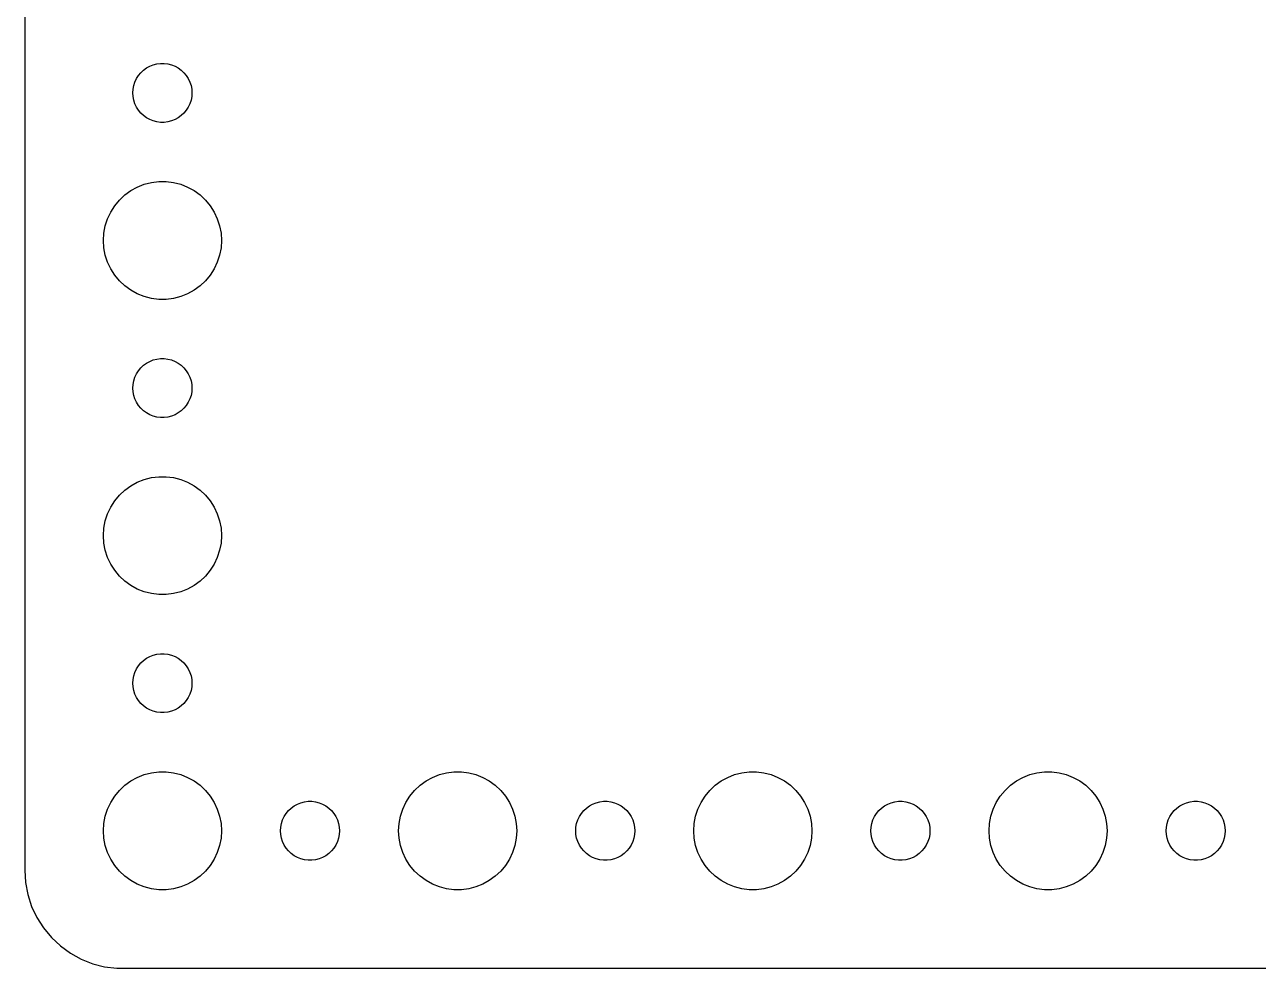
# Model space of a CAD drawing. Header units: metres. Extents: x -134 to 134, y 518 to 1078.
# Drawn here: x -134.5 to -71.8, y 632 to 680 of the extents above; entities that cross this region are included whole.
import ezdxf

# ---------------------------------------------------------------- set-up
doc = ezdxf.new("R2010")
doc.units = ezdxf.units.M

msp = doc.modelspace()

# ---------------------------------------------------------------- linework, layer by layer
for p, q in [((-134.5, 731), (-134.5, 637)), ((-128.593, 677.527), (-128.456, 677.656)), ((-128.456, 677.656), (-128.304, 677.766)), ((-128.304, 677.766), (-128.139, 677.857)), ((-128.139, 677.857), (-127.964, 677.927)), ((-127.964, 677.927), (-127.781, 677.973)), ((-127.781, 677.973), (-127.594, 677.997)), ((-127.594, 677.997), (-127.406, 677.997)), ((-127.406, 677.997), (-127.219, 677.973)), ((-127.219, 677.973), (-127.036, 677.927)), ((-127.036, 677.927), (-126.861, 677.857)), ((-126.861, 677.857), (-126.696, 677.766)), ((-126.696, 677.766), (-126.544, 677.656)), ((-126.544, 677.656), (-126.407, 677.527)), ((-128.953, 676.873), (-128.895, 677.052)), ((-128.895, 677.052), (-128.814, 677.223)), ((-128.814, 677.223), (-128.714, 677.382)), ((-128.714, 677.382), (-128.593, 677.527)), ((-126.407, 677.527), (-126.286, 677.382)), ((-126.286, 677.382), (-126.186, 677.223)), ((-126.186, 677.223), (-126.105, 677.052)), ((-126.105, 677.052), (-126.047, 676.873)), ((-129, 676.5), (-128.988, 676.688)), ((-128.988, 676.312), (-129, 676.5)), ((-128.988, 676.688), (-128.953, 676.873)), ((-126.047, 676.873), (-126.012, 676.688)), ((-126.012, 676.688), (-126, 676.5)), ((-126, 676.5), (-126.012, 676.312)), ((-128.953, 676.127), (-128.988, 676.312)), ((-128.895, 675.948), (-128.953, 676.127)), ((-128.814, 675.777), (-128.895, 675.948)), ((-128.714, 675.618), (-128.814, 675.777)), ((-126.186, 675.777), (-126.286, 675.618)), ((-126.105, 675.948), (-126.186, 675.777)), ((-126.047, 676.127), (-126.105, 675.948)), ((-126.012, 676.312), (-126.047, 676.127)), ((-128.593, 675.473), (-128.714, 675.618)), ((-128.456, 675.344), (-128.593, 675.473)), ((-128.304, 675.234), (-128.456, 675.344)), ((-128.139, 675.143), (-128.304, 675.234)), ((-127.964, 675.073), (-128.139, 675.143)), ((-126.861, 675.143), (-127.036, 675.073)), ((-126.696, 675.234), (-126.861, 675.143)), ((-126.544, 675.344), (-126.696, 675.234)), ((-126.407, 675.473), (-126.544, 675.344)), ((-126.286, 675.618), (-126.407, 675.473)), ((-127.781, 675.027), (-127.964, 675.073)), ((-127.594, 675.003), (-127.781, 675.027)), ((-127.406, 675.003), (-127.594, 675.003)), ((-127.219, 675.027), (-127.406, 675.003)), ((-127.036, 675.073), (-127.219, 675.027)), ((-128.062, 671.947), (-127.688, 671.994)), ((-127.688, 671.994), (-127.312, 671.994)), ((-127.312, 671.994), (-126.938, 671.947)), ((-129.412, 671.312), (-129.107, 671.533)), ((-129.107, 671.533), (-128.777, 671.714)), ((-128.777, 671.714), (-128.427, 671.853)), ((-128.427, 671.853), (-128.062, 671.947)), ((-126.938, 671.947), (-126.573, 671.853)), ((-126.573, 671.853), (-126.223, 671.714)), ((-126.223, 671.714), (-125.893, 671.533)), ((-125.893, 671.533), (-125.588, 671.312)), ((-130.129, 670.445), (-129.927, 670.763)), ((-129.927, 670.763), (-129.687, 671.054)), ((-129.687, 671.054), (-129.412, 671.312)), ((-125.588, 671.312), (-125.313, 671.054)), ((-125.313, 671.054), (-125.073, 670.763)), ((-125.073, 670.763), (-124.871, 670.445)), ((-130.406, 669.746), (-130.289, 670.104)), ((-130.289, 670.104), (-130.129, 670.445)), ((-124.871, 670.445), (-124.711, 670.104)), ((-124.711, 670.104), (-124.594, 669.746)), ((-130.476, 669.376), (-130.406, 669.746)), ((-124.594, 669.746), (-124.524, 669.376)), ((-130.5, 669), (-130.476, 669.376)), ((-130.476, 668.624), (-130.5, 669)), ((-124.524, 669.376), (-124.5, 669)), ((-124.5, 669), (-124.524, 668.624)), ((-130.406, 668.254), (-130.476, 668.624)), ((-130.289, 667.896), (-130.406, 668.254)), ((-124.594, 668.254), (-124.711, 667.896)), ((-124.524, 668.624), (-124.594, 668.254)), ((-130.129, 667.555), (-130.289, 667.896)), ((-124.711, 667.896), (-124.871, 667.555)), ((-129.927, 667.237), (-130.129, 667.555)), ((-129.687, 666.946), (-129.927, 667.237)), ((-125.073, 667.237), (-125.313, 666.946)), ((-124.871, 667.555), (-125.073, 667.237)), ((-129.412, 666.688), (-129.687, 666.946)), ((-129.107, 666.467), (-129.412, 666.688)), ((-128.777, 666.286), (-129.107, 666.467)), ((-125.893, 666.467), (-126.223, 666.286)), ((-125.588, 666.688), (-125.893, 666.467)), ((-125.313, 666.946), (-125.588, 666.688)), ((-128.427, 666.147), (-128.777, 666.286)), ((-128.062, 666.053), (-128.427, 666.147)), ((-127.688, 666.006), (-128.062, 666.053)), ((-127.312, 666.006), (-127.688, 666.006)), ((-126.938, 666.053), (-127.312, 666.006)), ((-126.573, 666.147), (-126.938, 666.053)), ((-126.223, 666.286), (-126.573, 666.147)), ((-128.593, 662.527), (-128.456, 662.656)), ((-128.456, 662.656), (-128.304, 662.766)), ((-128.304, 662.766), (-128.139, 662.857)), ((-128.139, 662.857), (-127.964, 662.927)), ((-127.964, 662.927), (-127.781, 662.973)), ((-127.781, 662.973), (-127.594, 662.997)), ((-127.594, 662.997), (-127.406, 662.997)), ((-127.406, 662.997), (-127.219, 662.973)), ((-127.219, 662.973), (-127.036, 662.927)), ((-127.036, 662.927), (-126.861, 662.857)), ((-126.861, 662.857), (-126.696, 662.766)), ((-126.696, 662.766), (-126.544, 662.656)), ((-126.544, 662.656), (-126.407, 662.527)), ((-128.953, 661.873), (-128.895, 662.052)), ((-128.895, 662.052), (-128.814, 662.223)), ((-128.814, 662.223), (-128.714, 662.382)), ((-128.714, 662.382), (-128.593, 662.527)), ((-126.407, 662.527), (-126.286, 662.382)), ((-126.286, 662.382), (-126.186, 662.223)), ((-126.186, 662.223), (-126.105, 662.052)), ((-126.105, 662.052), (-126.047, 661.873)), ((-129, 661.5), (-128.988, 661.688)), ((-128.988, 661.312), (-129, 661.5)), ((-128.988, 661.688), (-128.953, 661.873)), ((-126.047, 661.873), (-126.012, 661.688)), ((-126.012, 661.688), (-126, 661.5)), ((-126, 661.5), (-126.012, 661.312)), ((-128.953, 661.127), (-128.988, 661.312)), ((-128.895, 660.948), (-128.953, 661.127)), ((-128.814, 660.777), (-128.895, 660.948)), ((-128.714, 660.618), (-128.814, 660.777)), ((-126.186, 660.777), (-126.286, 660.618)), ((-126.105, 660.948), (-126.186, 660.777)), ((-126.047, 661.127), (-126.105, 660.948)), ((-126.012, 661.312), (-126.047, 661.127)), ((-128.593, 660.473), (-128.714, 660.618)), ((-128.456, 660.344), (-128.593, 660.473)), ((-128.304, 660.234), (-128.456, 660.344)), ((-128.139, 660.143), (-128.304, 660.234)), ((-127.964, 660.073), (-128.139, 660.143)), ((-126.861, 660.143), (-127.036, 660.073)), ((-126.696, 660.234), (-126.861, 660.143)), ((-126.544, 660.344), (-126.696, 660.234)), ((-126.407, 660.473), (-126.544, 660.344)), ((-126.286, 660.618), (-126.407, 660.473)), ((-127.781, 660.027), (-127.964, 660.073)), ((-127.594, 660.003), (-127.781, 660.027)), ((-127.406, 660.003), (-127.594, 660.003)), ((-127.219, 660.027), (-127.406, 660.003)), ((-127.036, 660.073), (-127.219, 660.027)), ((-128.427, 656.853), (-128.062, 656.947)), ((-128.062, 656.947), (-127.688, 656.994)), ((-127.688, 656.994), (-127.312, 656.994)), ((-127.312, 656.994), (-126.938, 656.947)), ((-126.938, 656.947), (-126.573, 656.853)), ((-129.687, 656.054), (-129.412, 656.312)), ((-129.412, 656.312), (-129.107, 656.533)), ((-129.107, 656.533), (-128.777, 656.714)), ((-128.777, 656.714), (-128.427, 656.853)), ((-126.573, 656.853), (-126.223, 656.714)), ((-126.223, 656.714), (-125.893, 656.533)), ((-125.893, 656.533), (-125.588, 656.312)), ((-125.588, 656.312), (-125.313, 656.054)), ((-130.129, 655.445), (-129.927, 655.763)), ((-129.927, 655.763), (-129.687, 656.054)), ((-125.313, 656.054), (-125.073, 655.763)), ((-125.073, 655.763), (-124.871, 655.445)), ((-130.406, 654.746), (-130.289, 655.104)), ((-130.289, 655.104), (-130.129, 655.445)), ((-124.871, 655.445), (-124.711, 655.104)), ((-124.711, 655.104), (-124.594, 654.746)), ((-130.476, 654.376), (-130.406, 654.746)), ((-124.594, 654.746), (-124.524, 654.376)), ((-130.5, 654), (-130.476, 654.376)), ((-130.476, 653.624), (-130.5, 654)), ((-124.524, 654.376), (-124.5, 654)), ((-124.5, 654), (-124.524, 653.624)), ((-130.406, 653.254), (-130.476, 653.624)), ((-130.289, 652.896), (-130.406, 653.254)), ((-124.594, 653.254), (-124.711, 652.896)), ((-124.524, 653.624), (-124.594, 653.254)), ((-130.129, 652.555), (-130.289, 652.896)), ((-129.927, 652.237), (-130.129, 652.555)), ((-124.871, 652.555), (-125.073, 652.237)), ((-124.711, 652.896), (-124.871, 652.555)), ((-129.687, 651.946), (-129.927, 652.237)), ((-129.412, 651.688), (-129.687, 651.946)), ((-125.313, 651.946), (-125.588, 651.688)), ((-125.073, 652.237), (-125.313, 651.946)), ((-129.107, 651.467), (-129.412, 651.688)), ((-128.777, 651.286), (-129.107, 651.467)), ((-125.893, 651.467), (-126.223, 651.286)), ((-125.588, 651.688), (-125.893, 651.467)), ((-128.427, 651.147), (-128.777, 651.286)), ((-128.062, 651.053), (-128.427, 651.147)), ((-127.688, 651.006), (-128.062, 651.053)), ((-127.312, 651.006), (-127.688, 651.006)), ((-126.938, 651.053), (-127.312, 651.006)), ((-126.573, 651.147), (-126.938, 651.053)), ((-126.223, 651.286), (-126.573, 651.147)), ((-128.593, 647.527), (-128.456, 647.656)), ((-128.456, 647.656), (-128.304, 647.766)), ((-128.304, 647.766), (-128.139, 647.857)), ((-128.139, 647.857), (-127.964, 647.927)), ((-127.964, 647.927), (-127.781, 647.973)), ((-127.781, 647.973), (-127.594, 647.997)), ((-127.594, 647.997), (-127.406, 647.997)), ((-127.406, 647.997), (-127.219, 647.973)), ((-127.219, 647.973), (-127.036, 647.927)), ((-127.036, 647.927), (-126.861, 647.857)), ((-126.861, 647.857), (-126.696, 647.766)), ((-126.696, 647.766), (-126.544, 647.656)), ((-126.544, 647.656), (-126.407, 647.527)), ((-128.953, 646.873), (-128.895, 647.052)), ((-128.895, 647.052), (-128.814, 647.223)), ((-128.814, 647.223), (-128.714, 647.382)), ((-128.714, 647.382), (-128.593, 647.527)), ((-126.407, 647.527), (-126.286, 647.382)), ((-126.286, 647.382), (-126.186, 647.223)), ((-126.186, 647.223), (-126.105, 647.052)), ((-126.105, 647.052), (-126.047, 646.873)), ((-129, 646.5), (-128.988, 646.688)), ((-128.988, 646.312), (-129, 646.5)), ((-128.988, 646.688), (-128.953, 646.873)), ((-128.953, 646.127), (-128.988, 646.312)), ((-126.047, 646.873), (-126.012, 646.688)), ((-126.012, 646.312), (-126.047, 646.127)), ((-126.012, 646.688), (-126, 646.5)), ((-126, 646.5), (-126.012, 646.312)), ((-128.895, 645.948), (-128.953, 646.127)), ((-128.814, 645.777), (-128.895, 645.948)), ((-128.714, 645.618), (-128.814, 645.777)), ((-126.186, 645.777), (-126.286, 645.618)), ((-126.105, 645.948), (-126.186, 645.777)), ((-126.047, 646.127), (-126.105, 645.948)), ((-128.593, 645.473), (-128.714, 645.618)), ((-128.456, 645.344), (-128.593, 645.473)), ((-128.304, 645.234), (-128.456, 645.344)), ((-128.139, 645.143), (-128.304, 645.234)), ((-127.964, 645.073), (-128.139, 645.143)), ((-127.781, 645.027), (-127.964, 645.073)), ((-127.036, 645.073), (-127.219, 645.027)), ((-126.861, 645.143), (-127.036, 645.073)), ((-126.696, 645.234), (-126.861, 645.143)), ((-126.544, 645.344), (-126.696, 645.234)), ((-126.407, 645.473), (-126.544, 645.344)), ((-126.286, 645.618), (-126.407, 645.473)), ((-127.594, 645.003), (-127.781, 645.027)), ((-127.406, 645.003), (-127.594, 645.003)), ((-127.219, 645.027), (-127.406, 645.003)), ((-128.427, 641.853), (-128.062, 641.947)), ((-128.062, 641.947), (-127.688, 641.994)), ((-127.688, 641.994), (-127.312, 641.994)), ((-127.312, 641.994), (-126.938, 641.947)), ((-126.938, 641.947), (-126.573, 641.853)), ((-113.427, 641.853), (-113.062, 641.947)), ((-113.062, 641.947), (-112.688, 641.994)), ((-112.688, 641.994), (-112.312, 641.994)), ((-112.312, 641.994), (-111.938, 641.947)), ((-111.938, 641.947), (-111.573, 641.853)), ((-98.427, 641.853), (-98.0621, 641.947)), ((-98.0621, 641.947), (-97.6884, 641.994)), ((-97.6884, 641.994), (-97.3116, 641.994)), ((-97.3116, 641.994), (-96.9379, 641.947)), ((-96.9379, 641.947), (-96.573, 641.853)), ((-83.427, 641.853), (-83.0621, 641.947)), ((-83.0621, 641.947), (-82.6884, 641.994)), ((-82.6884, 641.994), (-82.3116, 641.994)), ((-82.3116, 641.994), (-81.9379, 641.947)), ((-81.9379, 641.947), (-81.573, 641.853)), ((-129.687, 641.054), (-129.412, 641.312)), ((-129.412, 641.312), (-129.107, 641.533)), ((-129.107, 641.533), (-128.777, 641.714)), ((-128.777, 641.714), (-128.427, 641.853)), ((-126.573, 641.853), (-126.223, 641.714)), ((-126.223, 641.714), (-125.893, 641.533)), ((-125.893, 641.533), (-125.588, 641.312)), ((-125.588, 641.312), (-125.313, 641.054)), ((-114.687, 641.054), (-114.412, 641.312)), ((-114.412, 641.312), (-114.107, 641.533)), ((-114.107, 641.533), (-113.777, 641.714)), ((-113.777, 641.714), (-113.427, 641.853)), ((-111.573, 641.853), (-111.223, 641.714)), ((-111.223, 641.714), (-110.893, 641.533)), ((-110.893, 641.533), (-110.588, 641.312)), ((-110.588, 641.312), (-110.313, 641.054)), ((-99.6869, 641.054), (-99.4123, 641.312)), ((-99.4123, 641.312), (-99.1075, 641.533)), ((-99.1075, 641.533), (-98.7773, 641.714)), ((-98.7773, 641.714), (-98.427, 641.853)), ((-96.573, 641.853), (-96.2227, 641.714)), ((-96.2227, 641.714), (-95.8925, 641.533)), ((-95.8925, 641.533), (-95.5877, 641.312)), ((-95.5877, 641.312), (-95.3131, 641.054)), ((-84.6869, 641.054), (-84.4123, 641.312)), ((-84.4123, 641.312), (-84.1075, 641.533)), ((-84.1075, 641.533), (-83.7773, 641.714)), ((-83.7773, 641.714), (-83.427, 641.853)), ((-81.573, 641.853), (-81.2227, 641.714)), ((-81.2227, 641.714), (-80.8925, 641.533)), ((-80.8925, 641.533), (-80.5877, 641.312)), ((-80.5877, 641.312), (-80.3131, 641.054)), ((-130.129, 640.445), (-129.927, 640.763)), ((-129.927, 640.763), (-129.687, 641.054)), ((-125.313, 641.054), (-125.073, 640.763)), ((-125.073, 640.763), (-124.871, 640.445)), ((-115.129, 640.445), (-114.927, 640.763)), ((-114.927, 640.763), (-114.687, 641.054)), ((-110.313, 641.054), (-110.073, 640.763)), ((-110.073, 640.763), (-109.871, 640.445)), ((-100.129, 640.445), (-99.927, 640.763)), ((-99.927, 640.763), (-99.6869, 641.054)), ((-95.3131, 641.054), (-95.073, 640.763)), ((-95.073, 640.763), (-94.8711, 640.445)), ((-85.1289, 640.445), (-84.927, 640.763)), ((-84.927, 640.763), (-84.6869, 641.054)), ((-80.3131, 641.054), (-80.073, 640.763)), ((-80.073, 640.763), (-79.8711, 640.445)), ((-130.406, 639.746), (-130.289, 640.104)), ((-130.289, 640.104), (-130.129, 640.445)), ((-124.871, 640.445), (-124.711, 640.104)), ((-124.711, 640.104), (-124.594, 639.746)), ((-121.214, 639.882), (-121.093, 640.027)), ((-121.093, 640.027), (-120.956, 640.156)), ((-120.956, 640.156), (-120.804, 640.266)), ((-120.804, 640.266), (-120.639, 640.357)), ((-120.639, 640.357), (-120.464, 640.427)), ((-120.464, 640.427), (-120.281, 640.473)), ((-120.281, 640.473), (-120.094, 640.497)), ((-120.094, 640.497), (-119.906, 640.497)), ((-119.906, 640.497), (-119.719, 640.473)), ((-119.719, 640.473), (-119.536, 640.427)), ((-119.536, 640.427), (-119.361, 640.357)), ((-119.361, 640.357), (-119.196, 640.266)), ((-119.196, 640.266), (-119.044, 640.156)), ((-119.044, 640.156), (-118.907, 640.027)), ((-118.907, 640.027), (-118.786, 639.882)), ((-115.406, 639.746), (-115.289, 640.104)), ((-115.289, 640.104), (-115.129, 640.445)), ((-109.871, 640.445), (-109.711, 640.104)), ((-109.711, 640.104), (-109.594, 639.746)), ((-106.214, 639.882), (-106.093, 640.027)), ((-106.093, 640.027), (-105.956, 640.156)), ((-105.956, 640.156), (-105.804, 640.266)), ((-105.804, 640.266), (-105.639, 640.357)), ((-105.639, 640.357), (-105.464, 640.427)), ((-105.464, 640.427), (-105.281, 640.473)), ((-105.281, 640.473), (-105.094, 640.497)), ((-105.094, 640.497), (-104.906, 640.497)), ((-104.906, 640.497), (-104.719, 640.473)), ((-104.719, 640.473), (-104.536, 640.427)), ((-104.536, 640.427), (-104.361, 640.357)), ((-104.361, 640.357), (-104.196, 640.266)), ((-104.196, 640.266), (-104.044, 640.156)), ((-104.044, 640.156), (-103.907, 640.027)), ((-103.907, 640.027), (-103.786, 639.882)), ((-100.406, 639.746), (-100.289, 640.104)), ((-100.289, 640.104), (-100.129, 640.445)), ((-94.8711, 640.445), (-94.7107, 640.104)), ((-94.7107, 640.104), (-94.5943, 639.746)), ((-91.2135, 639.882), (-91.0934, 640.027)), ((-91.0934, 640.027), (-90.9561, 640.156)), ((-90.9561, 640.156), (-90.8037, 640.266)), ((-90.8037, 640.266), (-90.6387, 640.357)), ((-90.6387, 640.357), (-90.4635, 640.427)), ((-90.4635, 640.427), (-90.2811, 640.473)), ((-90.2811, 640.473), (-90.0942, 640.497)), ((-90.0942, 640.497), (-89.9058, 640.497)), ((-89.9058, 640.497), (-89.7189, 640.473)), ((-89.7189, 640.473), (-89.5365, 640.427)), ((-89.5365, 640.427), (-89.3613, 640.357)), ((-89.3613, 640.357), (-89.1963, 640.266)), ((-89.1963, 640.266), (-89.0439, 640.156)), ((-89.0439, 640.156), (-88.9065, 640.027)), ((-88.9065, 640.027), (-88.7865, 639.882)), ((-85.4057, 639.746), (-85.2893, 640.104)), ((-85.2893, 640.104), (-85.1289, 640.445)), ((-79.8711, 640.445), (-79.7107, 640.104)), ((-79.7107, 640.104), (-79.5943, 639.746)), ((-76.2135, 639.882), (-76.0934, 640.027)), ((-76.0934, 640.027), (-75.9561, 640.156)), ((-75.9561, 640.156), (-75.8037, 640.266)), ((-75.8037, 640.266), (-75.6387, 640.357)), ((-75.6387, 640.357), (-75.4635, 640.427)), ((-75.4635, 640.427), (-75.2811, 640.473)), ((-75.2811, 640.473), (-75.0942, 640.497)), ((-75.0942, 640.497), (-74.9058, 640.497)), ((-74.9058, 640.497), (-74.7189, 640.473)), ((-74.7189, 640.473), (-74.5365, 640.427)), ((-74.5365, 640.427), (-74.3613, 640.357)), ((-74.3613, 640.357), (-74.1963, 640.266)), ((-74.1963, 640.266), (-74.0439, 640.156)), ((-74.0439, 640.156), (-73.9065, 640.027)), ((-73.9065, 640.027), (-73.7865, 639.882)), ((-130.476, 639.376), (-130.406, 639.746)), ((-124.594, 639.746), (-124.524, 639.376)), ((-121.453, 639.373), (-121.395, 639.552)), ((-121.395, 639.552), (-121.314, 639.723)), ((-121.314, 639.723), (-121.214, 639.882)), ((-118.786, 639.882), (-118.686, 639.723)), ((-118.686, 639.723), (-118.605, 639.552)), ((-118.605, 639.552), (-118.547, 639.373)), ((-115.476, 639.376), (-115.406, 639.746)), ((-109.594, 639.746), (-109.524, 639.376)), ((-106.453, 639.373), (-106.395, 639.552)), ((-106.395, 639.552), (-106.314, 639.723)), ((-106.314, 639.723), (-106.214, 639.882)), ((-103.786, 639.882), (-103.686, 639.723)), ((-103.686, 639.723), (-103.605, 639.552)), ((-103.605, 639.552), (-103.547, 639.373)), ((-100.476, 639.376), (-100.406, 639.746)), ((-94.5943, 639.746), (-94.5237, 639.376)), ((-91.4529, 639.373), (-91.3947, 639.552)), ((-91.3947, 639.552), (-91.3145, 639.723)), ((-91.3145, 639.723), (-91.2135, 639.882)), ((-88.7865, 639.882), (-88.6855, 639.723)), ((-88.6855, 639.723), (-88.6053, 639.552)), ((-88.6053, 639.552), (-88.5471, 639.373)), ((-85.4763, 639.376), (-85.4057, 639.746)), ((-79.5943, 639.746), (-79.5237, 639.376)), ((-76.4529, 639.373), (-76.3947, 639.552)), ((-76.3947, 639.552), (-76.3145, 639.723)), ((-76.3145, 639.723), (-76.2135, 639.882)), ((-73.7865, 639.882), (-73.6855, 639.723)), ((-73.6855, 639.723), (-73.6053, 639.552)), ((-73.6053, 639.552), (-73.5471, 639.373)), ((-130.5, 639), (-130.476, 639.376)), ((-130.476, 638.624), (-130.5, 639)), ((-124.524, 639.376), (-124.5, 639)), ((-124.5, 639), (-124.524, 638.624)), ((-121.5, 639), (-121.488, 639.188)), ((-121.488, 638.812), (-121.5, 639)), ((-121.488, 639.188), (-121.453, 639.373)), ((-121.453, 638.627), (-121.488, 638.812)), ((-118.547, 639.373), (-118.512, 639.188)), ((-118.512, 638.812), (-118.547, 638.627)), ((-118.512, 639.188), (-118.5, 639)), ((-118.5, 639), (-118.512, 638.812)), ((-115.5, 639), (-115.476, 639.376)), ((-115.476, 638.624), (-115.5, 639)), ((-109.524, 639.376), (-109.5, 639)), ((-109.5, 639), (-109.524, 638.624)), ((-106.5, 639), (-106.488, 639.188)), ((-106.488, 638.812), (-106.5, 639)), ((-106.488, 639.188), (-106.453, 639.373)), ((-106.453, 638.627), (-106.488, 638.812)), ((-103.547, 639.373), (-103.512, 639.188)), ((-103.512, 638.812), (-103.547, 638.627)), ((-103.512, 639.188), (-103.5, 639)), ((-103.5, 639), (-103.512, 638.812)), ((-100.5, 639), (-100.476, 639.376)), ((-100.476, 638.624), (-100.5, 639)), ((-94.5237, 639.376), (-94.5, 639)), ((-94.5, 639), (-94.5237, 638.624)), ((-91.5, 639), (-91.4882, 639.188)), ((-91.4882, 638.812), (-91.5, 639)), ((-91.4882, 639.188), (-91.4529, 639.373)), ((-91.4529, 638.627), (-91.4882, 638.812)), ((-88.5471, 639.373), (-88.5118, 639.188)), ((-88.5118, 638.812), (-88.5471, 638.627)), ((-88.5118, 639.188), (-88.5, 639)), ((-88.5, 639), (-88.5118, 638.812)), ((-85.5, 639), (-85.4763, 639.376)), ((-85.4763, 638.624), (-85.5, 639)), ((-79.5237, 639.376), (-79.5, 639)), ((-79.5, 639), (-79.5237, 638.624)), ((-76.5, 639), (-76.4882, 639.188)), ((-76.4882, 638.812), (-76.5, 639)), ((-76.4882, 639.188), (-76.4529, 639.373)), ((-76.4529, 638.627), (-76.4882, 638.812)), ((-73.5471, 639.373), (-73.5118, 639.188)), ((-73.5118, 638.812), (-73.5471, 638.627)), ((-73.5118, 639.188), (-73.5, 639)), ((-73.5, 639), (-73.5118, 638.812)), ((-130.406, 638.254), (-130.476, 638.624)), ((-130.289, 637.896), (-130.406, 638.254)), ((-124.594, 638.254), (-124.711, 637.896)), ((-124.524, 638.624), (-124.594, 638.254)), ((-121.395, 638.448), (-121.453, 638.627)), ((-121.314, 638.277), (-121.395, 638.448)), ((-121.214, 638.118), (-121.314, 638.277)), ((-118.686, 638.277), (-118.786, 638.118)), ((-118.605, 638.448), (-118.686, 638.277)), ((-118.547, 638.627), (-118.605, 638.448)), ((-115.406, 638.254), (-115.476, 638.624)), ((-115.289, 637.896), (-115.406, 638.254)), ((-109.594, 638.254), (-109.711, 637.896)), ((-109.524, 638.624), (-109.594, 638.254)), ((-106.395, 638.448), (-106.453, 638.627)), ((-106.314, 638.277), (-106.395, 638.448)), ((-106.214, 638.118), (-106.314, 638.277)), ((-103.686, 638.277), (-103.786, 638.118)), ((-103.605, 638.448), (-103.686, 638.277)), ((-103.547, 638.627), (-103.605, 638.448)), ((-100.406, 638.254), (-100.476, 638.624)), ((-100.289, 637.896), (-100.406, 638.254)), ((-94.5943, 638.254), (-94.7107, 637.896)), ((-94.5237, 638.624), (-94.5943, 638.254)), ((-91.3947, 638.448), (-91.4529, 638.627)), ((-91.3145, 638.277), (-91.3947, 638.448)), ((-91.2135, 638.118), (-91.3145, 638.277)), ((-88.6855, 638.277), (-88.7865, 638.118)), ((-88.6053, 638.448), (-88.6855, 638.277)), ((-88.5471, 638.627), (-88.6053, 638.448)), ((-85.4057, 638.254), (-85.4763, 638.624)), ((-85.2893, 637.896), (-85.4057, 638.254)), ((-79.5943, 638.254), (-79.7107, 637.896)), ((-79.5237, 638.624), (-79.5943, 638.254)), ((-76.3947, 638.448), (-76.4529, 638.627)), ((-76.3145, 638.277), (-76.3947, 638.448)), ((-76.2135, 638.118), (-76.3145, 638.277)), ((-73.6855, 638.277), (-73.7865, 638.118)), ((-73.6053, 638.448), (-73.6855, 638.277)), ((-73.5471, 638.627), (-73.6053, 638.448)), ((-130.129, 637.555), (-130.289, 637.896)), ((-129.927, 637.237), (-130.129, 637.555)), ((-124.871, 637.555), (-125.073, 637.237)), ((-124.711, 637.896), (-124.871, 637.555)), ((-121.093, 637.973), (-121.214, 638.118)), ((-120.956, 637.844), (-121.093, 637.973)), ((-120.804, 637.734), (-120.956, 637.844)), ((-120.639, 637.643), (-120.804, 637.734)), ((-120.464, 637.573), (-120.639, 637.643)), ((-120.281, 637.527), (-120.464, 637.573)), ((-120.094, 637.503), (-120.281, 637.527)), ((-119.719, 637.527), (-119.906, 637.503)), ((-119.536, 637.573), (-119.719, 637.527)), ((-119.361, 637.643), (-119.536, 637.573)), ((-119.196, 637.734), (-119.361, 637.643)), ((-119.044, 637.844), (-119.196, 637.734)), ((-118.907, 637.973), (-119.044, 637.844)), ((-118.786, 638.118), (-118.907, 637.973)), ((-115.129, 637.555), (-115.289, 637.896)), ((-114.927, 637.237), (-115.129, 637.555)), ((-109.871, 637.555), (-110.073, 637.237)), ((-109.711, 637.896), (-109.871, 637.555)), ((-106.093, 637.973), (-106.214, 638.118)), ((-105.956, 637.844), (-106.093, 637.973)), ((-105.804, 637.734), (-105.956, 637.844)), ((-105.639, 637.643), (-105.804, 637.734)), ((-105.464, 637.573), (-105.639, 637.643)), ((-105.281, 637.527), (-105.464, 637.573)), ((-105.094, 637.503), (-105.281, 637.527)), ((-104.719, 637.527), (-104.906, 637.503)), ((-104.536, 637.573), (-104.719, 637.527)), ((-104.361, 637.643), (-104.536, 637.573)), ((-104.196, 637.734), (-104.361, 637.643)), ((-104.044, 637.844), (-104.196, 637.734)), ((-103.907, 637.973), (-104.044, 637.844)), ((-103.786, 638.118), (-103.907, 637.973)), ((-100.129, 637.555), (-100.289, 637.896)), ((-99.927, 637.237), (-100.129, 637.555)), ((-94.8711, 637.555), (-95.073, 637.237)), ((-94.7107, 637.896), (-94.8711, 637.555)), ((-91.0934, 637.973), (-91.2135, 638.118)), ((-90.9561, 637.844), (-91.0934, 637.973)), ((-90.8037, 637.734), (-90.9561, 637.844)), ((-90.6387, 637.643), (-90.8037, 637.734)), ((-90.4635, 637.573), (-90.6387, 637.643)), ((-90.2811, 637.527), (-90.4635, 637.573)), ((-90.0942, 637.503), (-90.2811, 637.527)), ((-89.7189, 637.527), (-89.9058, 637.503)), ((-89.5365, 637.573), (-89.7189, 637.527)), ((-89.3613, 637.643), (-89.5365, 637.573)), ((-89.1963, 637.734), (-89.3613, 637.643)), ((-89.0439, 637.844), (-89.1963, 637.734)), ((-88.9065, 637.973), (-89.0439, 637.844)), ((-88.7865, 638.118), (-88.9065, 637.973)), ((-85.1289, 637.555), (-85.2893, 637.896)), ((-84.927, 637.237), (-85.1289, 637.555)), ((-79.8711, 637.555), (-80.073, 637.237)), ((-79.7107, 637.896), (-79.8711, 637.555)), ((-76.0934, 637.973), (-76.2135, 638.118)), ((-75.9561, 637.844), (-76.0934, 637.973)), ((-75.8037, 637.734), (-75.9561, 637.844)), ((-75.6387, 637.643), (-75.8037, 637.734)), ((-75.4635, 637.573), (-75.6387, 637.643)), ((-75.2811, 637.527), (-75.4635, 637.573)), ((-75.0942, 637.503), (-75.2811, 637.527)), ((-74.7189, 637.527), (-74.9058, 637.503)), ((-74.5365, 637.573), (-74.7189, 637.527)), ((-74.3613, 637.643), (-74.5365, 637.573)), ((-74.1963, 637.734), (-74.3613, 637.643)), ((-74.0439, 637.844), (-74.1963, 637.734)), ((-73.9065, 637.973), (-74.0439, 637.844)), ((-73.7865, 638.118), (-73.9065, 637.973)), ((-134.5, 637), (-134.461, 636.373)), ((-129.687, 636.946), (-129.927, 637.237)), ((-129.412, 636.688), (-129.687, 636.946)), ((-125.313, 636.946), (-125.588, 636.688)), ((-125.073, 637.237), (-125.313, 636.946)), ((-119.906, 637.503), (-120.094, 637.503)), ((-114.687, 636.946), (-114.927, 637.237)), ((-114.412, 636.688), (-114.687, 636.946)), ((-110.313, 636.946), (-110.588, 636.688)), ((-110.073, 637.237), (-110.313, 636.946)), ((-104.906, 637.503), (-105.094, 637.503)), ((-99.6869, 636.946), (-99.927, 637.237)), ((-99.4123, 636.688), (-99.6869, 636.946)), ((-95.3131, 636.946), (-95.5877, 636.688)), ((-95.073, 637.237), (-95.3131, 636.946)), ((-89.9058, 637.503), (-90.0942, 637.503)), ((-84.6869, 636.946), (-84.927, 637.237)), ((-84.4123, 636.688), (-84.6869, 636.946)), ((-80.3131, 636.946), (-80.5877, 636.688)), ((-80.073, 637.237), (-80.3131, 636.946)), ((-74.9058, 637.503), (-75.0942, 637.503)), ((-134.461, 636.373), (-134.343, 635.757)), ((-129.107, 636.467), (-129.412, 636.688)), ((-128.777, 636.286), (-129.107, 636.467)), ((-128.427, 636.147), (-128.777, 636.286)), ((-126.223, 636.286), (-126.573, 636.147)), ((-125.893, 636.467), (-126.223, 636.286)), ((-125.588, 636.688), (-125.893, 636.467)), ((-114.107, 636.467), (-114.412, 636.688)), ((-113.777, 636.286), (-114.107, 636.467)), ((-113.427, 636.147), (-113.777, 636.286)), ((-111.223, 636.286), (-111.573, 636.147)), ((-110.893, 636.467), (-111.223, 636.286)), ((-110.588, 636.688), (-110.893, 636.467)), ((-99.1075, 636.467), (-99.4123, 636.688)), ((-98.7773, 636.286), (-99.1075, 636.467)), ((-98.427, 636.147), (-98.7773, 636.286)), ((-96.2227, 636.286), (-96.573, 636.147)), ((-95.8925, 636.467), (-96.2227, 636.286)), ((-95.5877, 636.688), (-95.8925, 636.467)), ((-84.1075, 636.467), (-84.4123, 636.688)), ((-83.7773, 636.286), (-84.1075, 636.467)), ((-83.427, 636.147), (-83.7773, 636.286)), ((-81.2227, 636.286), (-81.573, 636.147)), ((-80.8925, 636.467), (-81.2227, 636.286)), ((-80.5877, 636.688), (-80.8925, 636.467)), ((-134.343, 635.757), (-134.149, 635.159)), ((-128.062, 636.053), (-128.427, 636.147)), ((-127.688, 636.006), (-128.062, 636.053)), ((-127.312, 636.006), (-127.688, 636.006)), ((-126.938, 636.053), (-127.312, 636.006)), ((-126.573, 636.147), (-126.938, 636.053)), ((-113.062, 636.053), (-113.427, 636.147)), ((-112.688, 636.006), (-113.062, 636.053)), ((-112.312, 636.006), (-112.688, 636.006)), ((-111.938, 636.053), (-112.312, 636.006)), ((-111.573, 636.147), (-111.938, 636.053)), ((-98.0621, 636.053), (-98.427, 636.147)), ((-97.6884, 636.006), (-98.0621, 636.053)), ((-97.3116, 636.006), (-97.6884, 636.006)), ((-96.9379, 636.053), (-97.3116, 636.006)), ((-96.573, 636.147), (-96.9379, 636.053)), ((-83.0621, 636.053), (-83.427, 636.147)), ((-82.6884, 636.006), (-83.0621, 636.053)), ((-82.3116, 636.006), (-82.6884, 636.006)), ((-81.9379, 636.053), (-82.3116, 636.006)), ((-81.573, 636.147), (-81.9379, 636.053)), ((-134.149, 635.159), (-133.882, 634.591)), ((-133.882, 634.591), (-133.545, 634.061)), ((-133.545, 634.061), (-133.145, 633.577)), ((-133.145, 633.577), (-132.687, 633.147)), ((-132.687, 633.147), (-132.179, 632.778)), ((-132.179, 632.778), (-131.629, 632.476)), ((-131.629, 632.476), (-131.045, 632.245)), ((-131.045, 632.245), (-130.437, 632.089)), ((-130.437, 632.089), (-129.814, 632.01)), ((-129.814, 632.01), (129.814, 632.01))]:
    msp.add_line(p, q)

doc.saveas('drawing.dxf')
